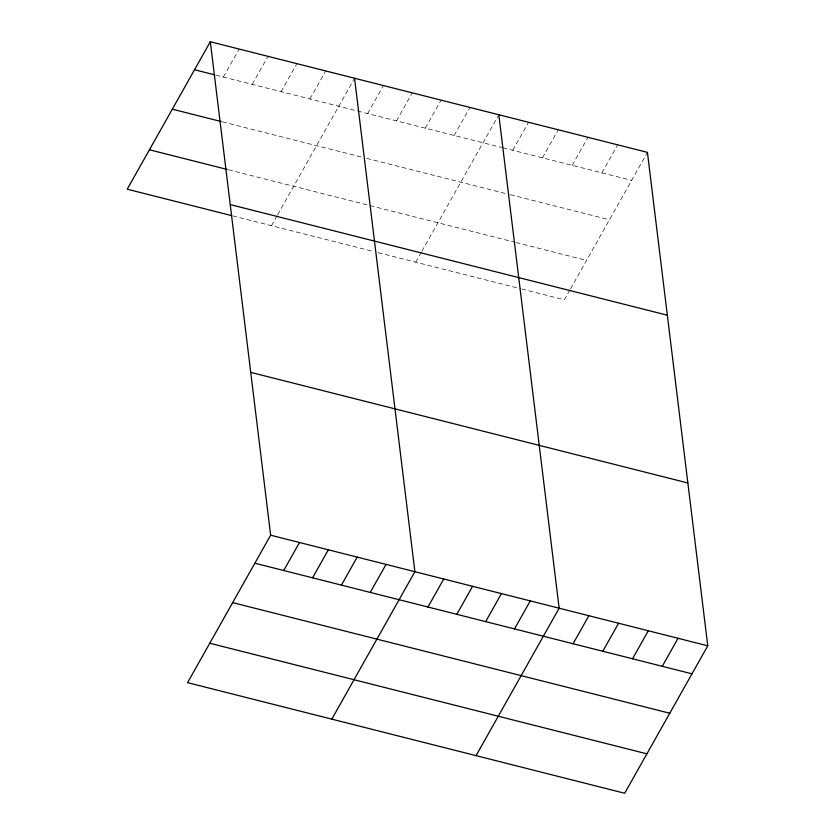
<?xml version="1.0" encoding="UTF-8"?>
<svg xmlns="http://www.w3.org/2000/svg" width="835" height="835" viewBox="0 0 835 835"><rect width="100%" height="100%" fill="white"/><g stroke="black" fill="none" stroke-linecap="round" stroke-linejoin="round"><path stroke-width="0.63" stroke-dasharray="4.17 3.13" d="M223.373 77.06L239.165 49.046M252.222 84.366L268.014 56.352M281.071 91.662L296.863 63.648M309.931 98.968L325.713 70.954M271.479 225.69L277.032 215.837M277.648 214.741L353.925 79.367M367.63 113.56L383.411 85.556M396.479 120.866L412.26 92.852M425.328 128.162L441.11 100.148M454.177 135.468L469.959 107.454M415.736 262.19L421.289 252.337M421.905 251.241L498.808 114.75M512.753 150.29L528.534 122.275M542.479 157.805L558.26 129.79M572.205 165.33L587.986 137.316M601.92 172.855L617.712 144.841M569.908 289.943L564.356 299.796L522.24 289.14M570.524 288.847L647.428 152.356M215.847 75.16L356.336 110.711M357.589 111.024L501.605 147.471M502.847 147.785L631.646 180.37M222.496 121.868L361.722 157.105M366.742 158.368L509.12 194.398M510.362 194.712L609.446 219.782M228.466 169.776L514.725 242.213M515.967 242.526L586.567 260.384M232.6 215.847L373.088 251.398M378.098 252.671L521.009 288.827"/><path stroke-width="1.25" d="M210.316 41.75L270.644 535.204L187.572 682.644L624.684 793.25L707.767 645.81L647.428 152.356L210.316 41.75L127.233 189.19L231.347 215.534M283.712 570.514L299.494 542.5M312.561 577.81L328.343 549.806M341.411 585.116L357.192 557.102M370.26 592.412L386.041 564.397M331.819 719.144L414.891 571.704L354.562 78.25M427.958 607.014L443.75 578.999M456.808 614.32L472.6 586.306M485.657 621.616L501.449 593.601M514.506 628.912L530.298 600.908M476.065 755.644L559.147 608.204L498.808 114.75M573.081 643.733L588.873 615.729M602.807 651.258L618.599 623.244M632.533 658.784L648.315 630.769M662.259 666.299L678.041 638.284M194.524 69.764L214.595 74.837M172.323 109.176L221.244 121.555M149.444 149.778L227.214 169.453M230.22 204.585L667.342 315.202M250.73 372.358L687.852 482.974M270.644 535.204L707.767 645.81M254.863 563.218L691.985 673.824M232.652 602.63L669.774 713.236M209.773 643.232L646.895 753.838"/></g></svg>
